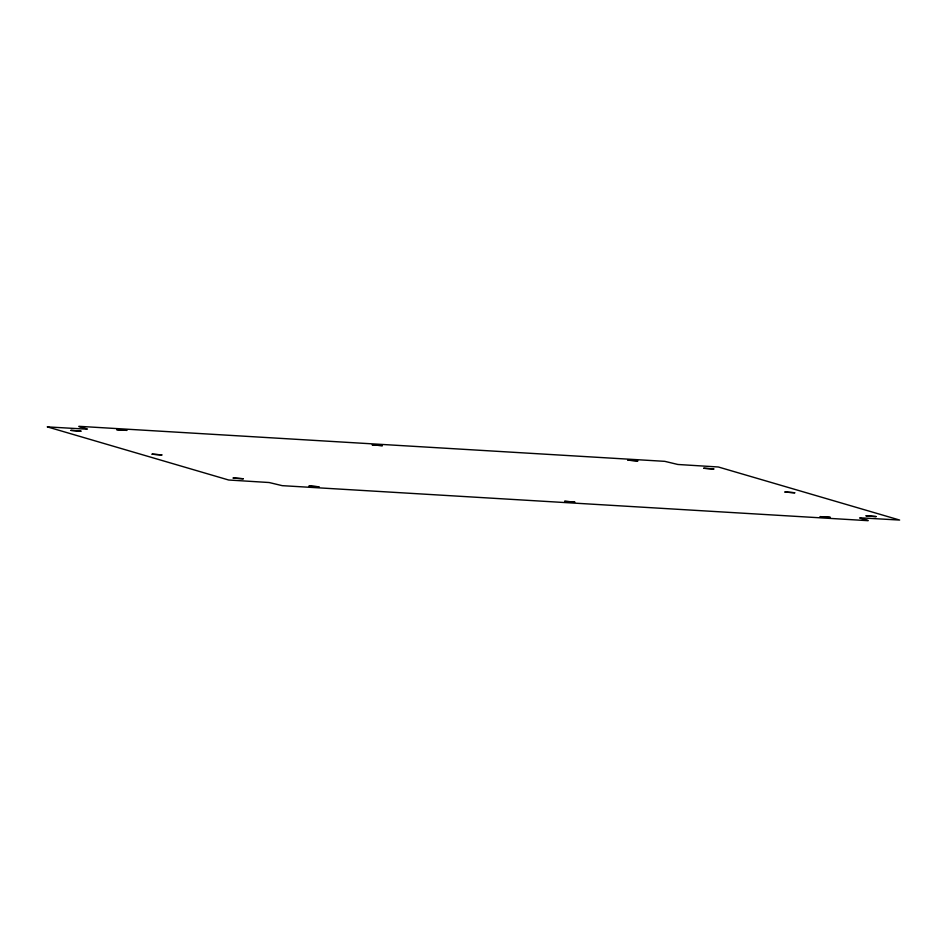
<?xml version="1.0" encoding="UTF-8"?>
<svg xmlns="http://www.w3.org/2000/svg" width="947" height="947" viewBox="0 0 947 947"><rect width="100%" height="100%" fill="white"/><g stroke="black" fill="none" stroke-linecap="round" stroke-linejoin="round"><path stroke-width="1.42" d="M116.73 429.618L126.744 430.364M126.744 430.376L116.801 429.689M233.211 478.01L243.237 478.744M243.201 478.78L233.234 478.046M703.775 468.232L713.789 468.966M713.766 469.014L703.787 468.28M820.256 516.624L830.27 517.358M830.247 517.393L820.256 516.636M70.93 430.376L80.921 431.134L70.93 430.376M152.088 454.181L162.079 454.962L152.136 454.169M372.337 444.889L382.328 445.646L372.337 444.889M309.124 486.036L319.115 486.817L309.172 486.024M627.92 460.171L637.911 460.929L628.05 460.135M564.696 501.318L574.699 502.076L564.696 501.318M784.956 492.026L794.947 492.783L785.004 492.014M866.103 515.831L876.105 516.588L866.103 515.831M47.397 426.896L228.665 480.011L269.126 482.52L282.218 485.657L866.588 520.59C874.01 521.193 853.886 517.322 861.237 517.891L899.638 520.057L718.335 466.989L677.874 464.48L664.782 461.343L80.412 426.41C73.061 425.83 93.197 429.689 85.763 429.109L47.397 426.896"/></g></svg>
